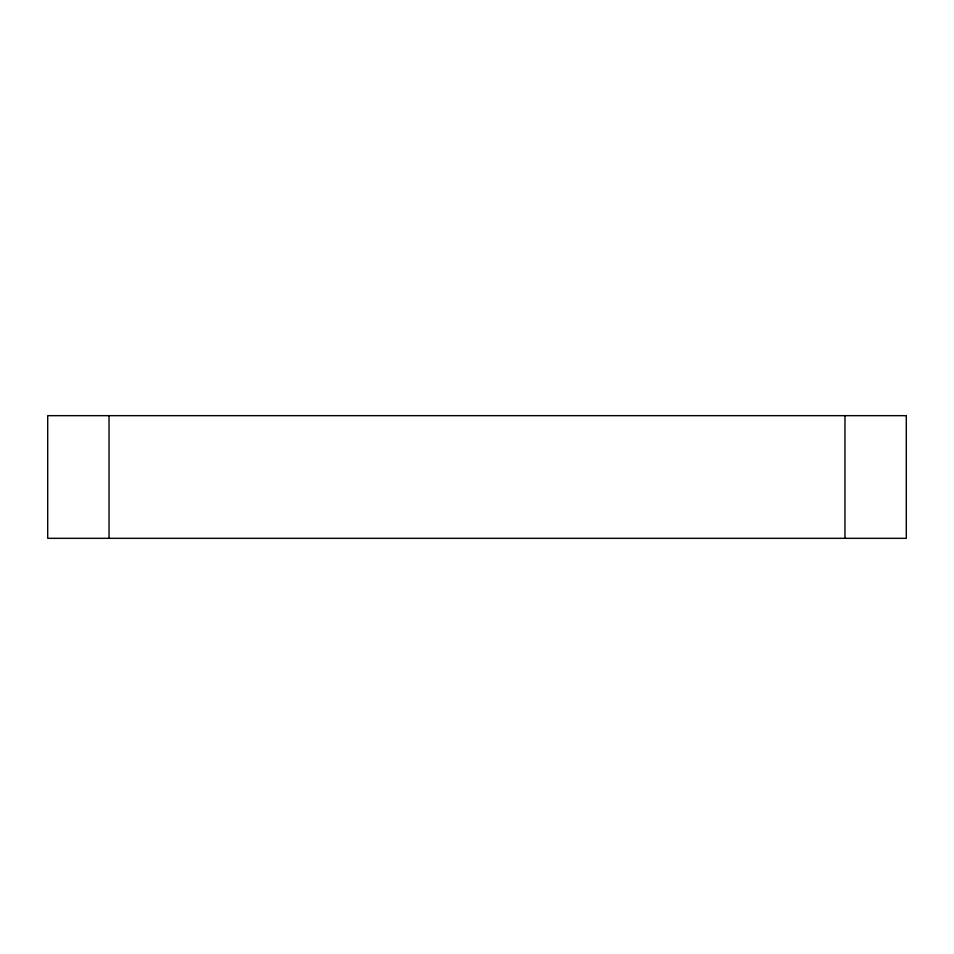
<?xml version="1.0" encoding="UTF-8"?>
<svg xmlns="http://www.w3.org/2000/svg" width="954" height="954" viewBox="0 0 954 954"><rect width="100%" height="100%" fill="white"/><g stroke="black" fill="none" stroke-linecap="round" stroke-linejoin="round"><path stroke-width="1.43" d="M844.97 415.67L844.97 538.33M109.03 415.67L109.03 538.33M906.3 415.67L47.7 415.67L47.7 538.33L906.3 538.33L906.3 415.67"/></g></svg>
